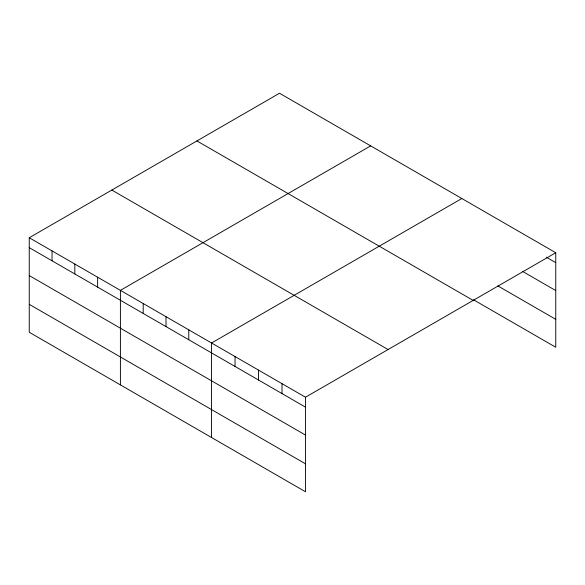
<?xml version="1.0" encoding="UTF-8"?>
<svg xmlns="http://www.w3.org/2000/svg" width="585" height="585" viewBox="0 0 585 585"><rect width="100%" height="100%" fill="white"/><g stroke="black" fill="none" stroke-linecap="round" stroke-linejoin="round"><path stroke-width="0.88" d="M305.487 435.057L305.487 397.222L29.25 237.737L29.25 332.265L305.487 491.751L305.487 435.057L29.25 275.572M473.572 299.812L555.75 347.263L555.75 252.735L279.513 93.249L29.25 237.737M370.671 145.877L120.408 290.365L120.408 384.893M461.828 198.512L211.565 343L211.565 437.529M305.487 397.222L555.75 252.735M546.361 257.217L555.75 262.643M522.88 271.586L555.75 290.562M497.835 285.897L555.75 319.337M196.926 140.934L473.163 300.412M111.837 190.059L388.074 349.545M29.25 247.645L305.487 407.131M29.25 304.339L305.487 463.825M282.007 383.665L282.007 393.573M258.526 370.108L258.526 380.016M235.046 356.558L235.046 366.459M188.78 329.838L188.78 339.746M165.986 316.682L165.986 326.591M143.201 303.527L143.201 313.428M97.622 277.21L97.622 287.118M74.829 264.054L74.829 273.963M52.043 250.899L52.043 260.8"/></g></svg>
